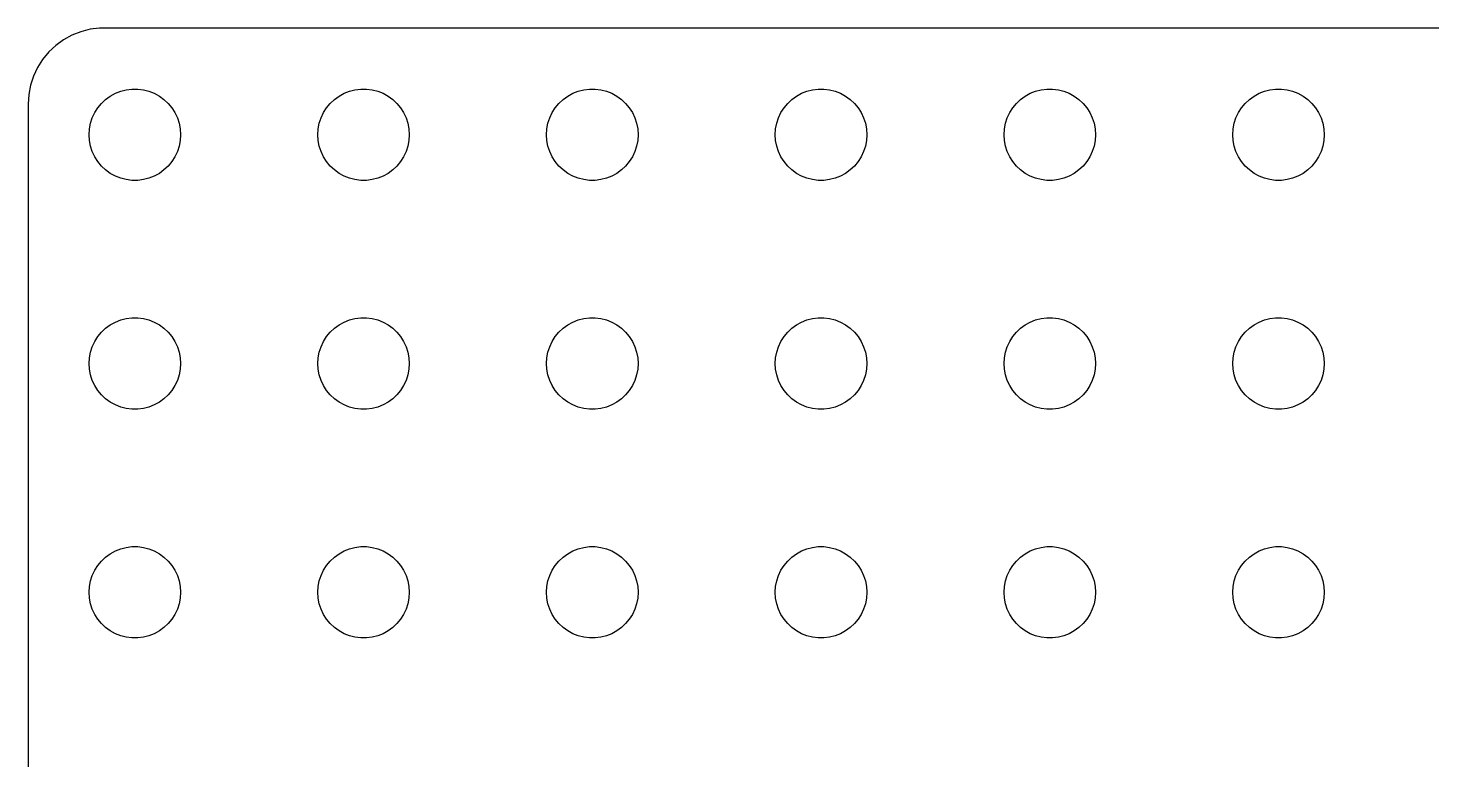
# Model space of a CAD drawing. Header units: metres. Extents: x -97 to 97, y -97 to 97.
# Drawn here: x -97 to -4.9, y 49 to 97 of the extents above; entities that cross this region are included whole.
import ezdxf

# ---------------------------------------------------------------- set-up
doc = ezdxf.new("R2010")
doc.units = ezdxf.units.M

msp = doc.modelspace()

# ---------------------------------------------------------------- linework, layer by layer
for p, q in [((-93.5451, 96.7553), (-94.1289, 96.5241)), ((-92.9369, 96.9114), (-93.5451, 96.7553)), ((-92.3139, 96.9901), (-92.9369, 96.9114)), ((92.3139, 96.9901), (-92.3139, 96.9901)), ((-95.1871, 95.8526), (-95.6448, 95.4227)), ((-94.6791, 96.2216), (-95.1871, 95.8526)), ((-94.1289, 96.5241), (-94.6791, 96.2216)), ((-96.0451, 94.9389), (-96.3815, 94.4088)), ((-95.6448, 95.4227), (-96.0451, 94.9389)), ((-96.3815, 94.4088), (-96.6489, 93.8406)), ((-96.8429, 93.2434), (-96.9606, 92.6267)), ((-96.6489, 93.8406), (-96.8429, 93.2434)), ((-90.5621, 92.9469), (-90.1884, 92.9941)), ((-90.1884, 92.9941), (-89.8116, 92.9941)), ((-89.8116, 92.9941), (-89.4379, 92.9469)), ((-75.5621, 92.9469), (-75.1884, 92.9941)), ((-75.1884, 92.9941), (-74.8116, 92.9941)), ((-74.8116, 92.9941), (-74.4379, 92.9469)), ((-60.5621, 92.9469), (-60.1884, 92.9941)), ((-60.1884, 92.9941), (-59.8116, 92.9941)), ((-59.8116, 92.9941), (-59.4379, 92.9469)), ((-45.5621, 92.9469), (-45.1884, 92.9941)), ((-45.1884, 92.9941), (-44.8116, 92.9941)), ((-44.8116, 92.9941), (-44.4379, 92.9469)), ((-30.5621, 92.9469), (-30.1884, 92.9941)), ((-30.1884, 92.9941), (-29.8116, 92.9941)), ((-29.8116, 92.9941), (-29.4379, 92.9469)), ((-15.5621, 92.9469), (-15.1884, 92.9941)), ((-15.1884, 92.9941), (-14.8116, 92.9941)), ((-14.8116, 92.9941), (-14.4379, 92.9469)), ((-96.9606, 92.6267), (-97, 92)), ((-92.1869, 92.0536), (-91.9123, 92.3115)), ((-91.9123, 92.3115), (-91.6075, 92.533)), ((-91.6075, 92.533), (-91.2773, 92.7145)), ((-91.2773, 92.7145), (-90.927, 92.8532)), ((-90.927, 92.8532), (-90.5621, 92.9469)), ((-89.4379, 92.9469), (-89.073, 92.8532)), ((-89.073, 92.8532), (-88.7227, 92.7145)), ((-88.7227, 92.7145), (-88.3925, 92.533)), ((-88.3925, 92.533), (-88.0877, 92.3115)), ((-88.0877, 92.3115), (-87.8131, 92.0536)), ((-77.1869, 92.0536), (-76.9123, 92.3115)), ((-76.9123, 92.3115), (-76.6075, 92.533)), ((-76.6075, 92.533), (-76.2773, 92.7145)), ((-76.2773, 92.7145), (-75.927, 92.8532)), ((-75.927, 92.8532), (-75.5621, 92.9469)), ((-74.4379, 92.9469), (-74.073, 92.8532)), ((-74.073, 92.8532), (-73.7227, 92.7145)), ((-73.7227, 92.7145), (-73.3925, 92.533)), ((-73.3925, 92.533), (-73.0877, 92.3115)), ((-73.0877, 92.3115), (-72.8131, 92.0536)), ((-62.1869, 92.0536), (-61.9123, 92.3115)), ((-61.9123, 92.3115), (-61.6075, 92.533)), ((-61.6075, 92.533), (-61.2773, 92.7145)), ((-61.2773, 92.7145), (-60.927, 92.8532)), ((-60.927, 92.8532), (-60.5621, 92.9469)), ((-59.4379, 92.9469), (-59.0729, 92.8532)), ((-59.0729, 92.8532), (-58.7227, 92.7145)), ((-58.7227, 92.7145), (-58.3925, 92.533)), ((-58.3925, 92.533), (-58.0877, 92.3115)), ((-58.0877, 92.3115), (-57.8131, 92.0536)), ((-47.1869, 92.0536), (-46.9123, 92.3115)), ((-46.9123, 92.3115), (-46.6075, 92.533)), ((-46.6075, 92.533), (-46.2773, 92.7145)), ((-46.2773, 92.7145), (-45.927, 92.8532)), ((-45.927, 92.8532), (-45.5621, 92.9469)), ((-44.4379, 92.9469), (-44.0729, 92.8532)), ((-44.0729, 92.8532), (-43.7227, 92.7145)), ((-43.7227, 92.7145), (-43.3925, 92.533)), ((-43.3925, 92.533), (-43.0877, 92.3115)), ((-43.0877, 92.3115), (-42.8131, 92.0536)), ((-32.1869, 92.0536), (-31.9123, 92.3115)), ((-31.9123, 92.3115), (-31.6075, 92.533)), ((-31.6075, 92.533), (-31.2773, 92.7145)), ((-31.2773, 92.7145), (-30.927, 92.8532)), ((-30.927, 92.8532), (-30.5621, 92.9469)), ((-29.4379, 92.9469), (-29.0729, 92.8532)), ((-29.0729, 92.8532), (-28.7227, 92.7145)), ((-28.7227, 92.7145), (-28.3925, 92.533)), ((-28.3925, 92.533), (-28.0877, 92.3115)), ((-28.0877, 92.3115), (-27.8131, 92.0536)), ((-17.1869, 92.0536), (-16.9123, 92.3115)), ((-16.9123, 92.3115), (-16.6075, 92.533)), ((-16.6075, 92.533), (-16.2773, 92.7145)), ((-16.2773, 92.7145), (-15.927, 92.8532)), ((-15.927, 92.8532), (-15.5621, 92.9469)), ((-14.4379, 92.9469), (-14.0729, 92.8532)), ((-14.0729, 92.8532), (-13.7227, 92.7145)), ((-13.7227, 92.7145), (-13.3925, 92.533)), ((-13.3925, 92.533), (-13.0877, 92.3115)), ((-13.0877, 92.3115), (-12.8131, 92.0536)), ((-97, 92), (-97, -92)), ((-92.7893, 91.1044), (-92.6289, 91.4453)), ((-92.6289, 91.4453), (-92.427, 91.7634)), ((-92.427, 91.7634), (-92.1869, 92.0536)), ((-87.8131, 92.0536), (-87.573, 91.7634)), ((-87.573, 91.7634), (-87.3711, 91.4453)), ((-87.3711, 91.4453), (-87.2107, 91.1044)), ((-77.7893, 91.1044), (-77.6289, 91.4453)), ((-77.6289, 91.4453), (-77.427, 91.7634)), ((-77.427, 91.7634), (-77.1869, 92.0536)), ((-72.8131, 92.0536), (-72.573, 91.7634)), ((-72.573, 91.7634), (-72.3711, 91.4453)), ((-72.3711, 91.4453), (-72.2107, 91.1044)), ((-62.7893, 91.1044), (-62.6289, 91.4453)), ((-62.6289, 91.4453), (-62.427, 91.7634)), ((-62.427, 91.7634), (-62.1869, 92.0536)), ((-57.8131, 92.0536), (-57.5729, 91.7634)), ((-57.5729, 91.7634), (-57.3711, 91.4453)), ((-57.3711, 91.4453), (-57.2107, 91.1044)), ((-47.7893, 91.1044), (-47.6289, 91.4453)), ((-47.6289, 91.4453), (-47.427, 91.7634)), ((-47.427, 91.7634), (-47.1869, 92.0536)), ((-42.8131, 92.0536), (-42.5729, 91.7634)), ((-42.5729, 91.7634), (-42.3711, 91.4453)), ((-42.3711, 91.4453), (-42.2107, 91.1044)), ((-32.7893, 91.1044), (-32.6289, 91.4453)), ((-32.6289, 91.4453), (-32.427, 91.7634)), ((-32.427, 91.7634), (-32.1869, 92.0536)), ((-27.8131, 92.0536), (-27.5729, 91.7634)), ((-27.5729, 91.7634), (-27.3711, 91.4453)), ((-27.3711, 91.4453), (-27.2107, 91.1044)), ((-17.7893, 91.1044), (-17.6289, 91.4453)), ((-17.6289, 91.4453), (-17.427, 91.7634)), ((-17.427, 91.7634), (-17.1869, 92.0536)), ((-12.8131, 92.0536), (-12.5729, 91.7634)), ((-12.5729, 91.7634), (-12.3711, 91.4453)), ((-12.3711, 91.4453), (-12.2107, 91.1044)), ((-93, 90), (-92.9763, 90.376)), ((-92.9763, 90.376), (-92.9057, 90.7461)), ((-92.9057, 90.7461), (-92.7893, 91.1044)), ((-87.2107, 91.1044), (-87.0943, 90.7461)), ((-87.0943, 90.7461), (-87.0237, 90.376)), ((-87.0237, 90.376), (-87, 90)), ((-78, 90), (-77.9763, 90.376)), ((-77.9763, 90.376), (-77.9057, 90.7461)), ((-77.9057, 90.7461), (-77.7893, 91.1044)), ((-72.2107, 91.1044), (-72.0943, 90.7461)), ((-72.0943, 90.7461), (-72.0237, 90.376)), ((-72.0237, 90.376), (-72, 90)), ((-63, 90), (-62.9763, 90.376)), ((-62.9763, 90.376), (-62.9057, 90.7461)), ((-62.9057, 90.7461), (-62.7893, 91.1044)), ((-57.2107, 91.1044), (-57.0942, 90.7461)), ((-57.0942, 90.7461), (-57.0237, 90.376)), ((-57.0237, 90.376), (-57, 90)), ((-48, 90), (-47.9763, 90.376)), ((-47.9763, 90.376), (-47.9057, 90.7461)), ((-47.9057, 90.7461), (-47.7893, 91.1044)), ((-42.2107, 91.1044), (-42.0942, 90.7461)), ((-42.0942, 90.7461), (-42.0237, 90.376)), ((-42.0237, 90.376), (-42, 90)), ((-33, 90), (-32.9763, 90.376)), ((-32.9763, 90.376), (-32.9057, 90.7461)), ((-32.9057, 90.7461), (-32.7893, 91.1044)), ((-27.2107, 91.1044), (-27.0942, 90.7461)), ((-27.0942, 90.7461), (-27.0237, 90.376)), ((-27.0237, 90.376), (-27, 90)), ((-18, 90), (-17.9763, 90.376)), ((-17.9763, 90.376), (-17.9057, 90.7461)), ((-17.9057, 90.7461), (-17.7893, 91.1044)), ((-12.2107, 91.1044), (-12.0942, 90.7461)), ((-12.0942, 90.7461), (-12.0237, 90.376)), ((-12.0237, 90.376), (-12, 90)), ((-92.9763, 89.624), (-93, 90)), ((-92.9057, 89.2539), (-92.9763, 89.624)), ((-87.0237, 89.624), (-87.0943, 89.2539)), ((-87, 90), (-87.0237, 89.624)), ((-77.9763, 89.624), (-78, 90)), ((-77.9057, 89.2539), (-77.9763, 89.624)), ((-72.0237, 89.624), (-72.0943, 89.2539)), ((-72, 90), (-72.0237, 89.624)), ((-62.9763, 89.624), (-63, 90)), ((-62.9057, 89.2539), (-62.9763, 89.624)), ((-57.0237, 89.624), (-57.0942, 89.2539)), ((-57, 90), (-57.0237, 89.624)), ((-47.9763, 89.624), (-48, 90)), ((-47.9057, 89.2539), (-47.9763, 89.624)), ((-42.0237, 89.624), (-42.0942, 89.2539)), ((-42, 90), (-42.0237, 89.624)), ((-32.9763, 89.624), (-33, 90)), ((-32.9057, 89.2539), (-32.9763, 89.624)), ((-27.0237, 89.624), (-27.0942, 89.2539)), ((-27, 90), (-27.0237, 89.624)), ((-17.9763, 89.624), (-18, 90)), ((-17.9057, 89.2539), (-17.9763, 89.624)), ((-12.0237, 89.624), (-12.0942, 89.2539)), ((-12, 90), (-12.0237, 89.624)), ((-92.7893, 88.8956), (-92.9057, 89.2539)), ((-92.6289, 88.5547), (-92.7893, 88.8956)), ((-92.427, 88.2366), (-92.6289, 88.5547)), ((-87.3711, 88.5547), (-87.573, 88.2366)), ((-87.2107, 88.8956), (-87.3711, 88.5547)), ((-87.0943, 89.2539), (-87.2107, 88.8956)), ((-77.7893, 88.8956), (-77.9057, 89.2539)), ((-77.6289, 88.5547), (-77.7893, 88.8956)), ((-77.427, 88.2366), (-77.6289, 88.5547)), ((-72.3711, 88.5547), (-72.573, 88.2366)), ((-72.2107, 88.8956), (-72.3711, 88.5547)), ((-72.0943, 89.2539), (-72.2107, 88.8956)), ((-62.7893, 88.8956), (-62.9057, 89.2539)), ((-62.6289, 88.5547), (-62.7893, 88.8956)), ((-62.427, 88.2366), (-62.6289, 88.5547)), ((-57.3711, 88.5547), (-57.5729, 88.2366)), ((-57.2107, 88.8956), (-57.3711, 88.5547)), ((-57.0942, 89.2539), (-57.2107, 88.8956)), ((-47.7893, 88.8956), (-47.9057, 89.2539)), ((-47.6289, 88.5547), (-47.7893, 88.8956)), ((-47.427, 88.2366), (-47.6289, 88.5547)), ((-42.3711, 88.5547), (-42.5729, 88.2366)), ((-42.2107, 88.8956), (-42.3711, 88.5547)), ((-42.0942, 89.2539), (-42.2107, 88.8956)), ((-32.7893, 88.8956), (-32.9057, 89.2539)), ((-32.6289, 88.5547), (-32.7893, 88.8956)), ((-32.427, 88.2366), (-32.6289, 88.5547)), ((-27.3711, 88.5547), (-27.5729, 88.2366)), ((-27.2107, 88.8956), (-27.3711, 88.5547)), ((-27.0942, 89.2539), (-27.2107, 88.8956)), ((-17.7893, 88.8956), (-17.9057, 89.2539)), ((-17.6289, 88.5547), (-17.7893, 88.8956)), ((-17.427, 88.2366), (-17.6289, 88.5547)), ((-12.3711, 88.5547), (-12.5729, 88.2366)), ((-12.2107, 88.8956), (-12.3711, 88.5547)), ((-12.0942, 89.2539), (-12.2107, 88.8956)), ((-92.1869, 87.9464), (-92.427, 88.2366)), ((-91.9123, 87.6885), (-92.1869, 87.9464)), ((-91.6075, 87.467), (-91.9123, 87.6885)), ((-91.2773, 87.2855), (-91.6075, 87.467)), ((-88.3925, 87.467), (-88.7227, 87.2855)), ((-88.0877, 87.6885), (-88.3925, 87.467)), ((-87.8131, 87.9464), (-88.0877, 87.6885)), ((-87.573, 88.2366), (-87.8131, 87.9464)), ((-77.1869, 87.9464), (-77.427, 88.2366)), ((-76.9123, 87.6885), (-77.1869, 87.9464)), ((-76.6075, 87.467), (-76.9123, 87.6885)), ((-76.2773, 87.2855), (-76.6075, 87.467)), ((-73.3925, 87.467), (-73.7227, 87.2855)), ((-73.0877, 87.6885), (-73.3925, 87.467)), ((-72.8131, 87.9464), (-73.0877, 87.6885)), ((-72.573, 88.2366), (-72.8131, 87.9464)), ((-62.1869, 87.9464), (-62.427, 88.2366)), ((-61.9123, 87.6885), (-62.1869, 87.9464)), ((-61.6075, 87.467), (-61.9123, 87.6885)), ((-61.2773, 87.2855), (-61.6075, 87.467)), ((-58.3925, 87.467), (-58.7227, 87.2855)), ((-58.0877, 87.6885), (-58.3925, 87.467)), ((-57.8131, 87.9464), (-58.0877, 87.6885)), ((-57.5729, 88.2366), (-57.8131, 87.9464)), ((-47.1869, 87.9464), (-47.427, 88.2366)), ((-46.9123, 87.6885), (-47.1869, 87.9464)), ((-46.6075, 87.467), (-46.9123, 87.6885)), ((-46.2773, 87.2855), (-46.6075, 87.467)), ((-43.3925, 87.467), (-43.7227, 87.2855)), ((-43.0877, 87.6885), (-43.3925, 87.467)), ((-42.8131, 87.9464), (-43.0877, 87.6885)), ((-42.5729, 88.2366), (-42.8131, 87.9464)), ((-32.1869, 87.9464), (-32.427, 88.2366)), ((-31.9123, 87.6885), (-32.1869, 87.9464)), ((-31.6075, 87.467), (-31.9123, 87.6885)), ((-31.2773, 87.2855), (-31.6075, 87.467)), ((-28.3925, 87.467), (-28.7227, 87.2855)), ((-28.0877, 87.6885), (-28.3925, 87.467)), ((-27.8131, 87.9464), (-28.0877, 87.6885)), ((-27.5729, 88.2366), (-27.8131, 87.9464)), ((-17.1869, 87.9464), (-17.427, 88.2366)), ((-16.9123, 87.6885), (-17.1869, 87.9464)), ((-16.6075, 87.467), (-16.9123, 87.6885)), ((-16.2773, 87.2855), (-16.6075, 87.467)), ((-13.3925, 87.467), (-13.7227, 87.2855)), ((-13.0877, 87.6885), (-13.3925, 87.467)), ((-12.8131, 87.9464), (-13.0877, 87.6885)), ((-12.5729, 88.2366), (-12.8131, 87.9464)), ((-90.927, 87.1468), (-91.2773, 87.2855)), ((-90.5621, 87.0531), (-90.927, 87.1468)), ((-90.1884, 87.0059), (-90.5621, 87.0531)), ((-89.8116, 87.0059), (-90.1884, 87.0059)), ((-89.4379, 87.0531), (-89.8116, 87.0059)), ((-89.073, 87.1468), (-89.4379, 87.0531)), ((-88.7227, 87.2855), (-89.073, 87.1468)), ((-75.927, 87.1468), (-76.2773, 87.2855)), ((-75.5621, 87.0531), (-75.927, 87.1468)), ((-75.1884, 87.0059), (-75.5621, 87.0531)), ((-74.8116, 87.0059), (-75.1884, 87.0059)), ((-74.4379, 87.0531), (-74.8116, 87.0059)), ((-74.073, 87.1468), (-74.4379, 87.0531)), ((-73.7227, 87.2855), (-74.073, 87.1468)), ((-60.927, 87.1468), (-61.2773, 87.2855)), ((-60.5621, 87.0531), (-60.927, 87.1468)), ((-60.1884, 87.0059), (-60.5621, 87.0531)), ((-59.8116, 87.0059), (-60.1884, 87.0059)), ((-59.4379, 87.0531), (-59.8116, 87.0059)), ((-59.0729, 87.1468), (-59.4379, 87.0531)), ((-58.7227, 87.2855), (-59.0729, 87.1468)), ((-45.927, 87.1468), (-46.2773, 87.2855)), ((-45.5621, 87.0531), (-45.927, 87.1468)), ((-45.1884, 87.0059), (-45.5621, 87.0531)), ((-44.8116, 87.0059), (-45.1884, 87.0059)), ((-44.4379, 87.0531), (-44.8116, 87.0059)), ((-44.0729, 87.1468), (-44.4379, 87.0531)), ((-43.7227, 87.2855), (-44.0729, 87.1468)), ((-30.927, 87.1468), (-31.2773, 87.2855)), ((-30.5621, 87.0531), (-30.927, 87.1468)), ((-30.1884, 87.0059), (-30.5621, 87.0531)), ((-29.8116, 87.0059), (-30.1884, 87.0059)), ((-29.4379, 87.0531), (-29.8116, 87.0059)), ((-29.0729, 87.1468), (-29.4379, 87.0531)), ((-28.7227, 87.2855), (-29.0729, 87.1468)), ((-15.927, 87.1468), (-16.2773, 87.2855)), ((-15.5621, 87.0531), (-15.927, 87.1468)), ((-15.1884, 87.0059), (-15.5621, 87.0531)), ((-14.8116, 87.0059), (-15.1884, 87.0059)), ((-14.4379, 87.0531), (-14.8116, 87.0059)), ((-14.0729, 87.1468), (-14.4379, 87.0531)), ((-13.7227, 87.2855), (-14.0729, 87.1468)), ((-91.9123, 77.3115), (-91.6075, 77.533)), ((-91.6075, 77.533), (-91.2773, 77.7145)), ((-91.2773, 77.7145), (-90.927, 77.8532)), ((-90.927, 77.8532), (-90.5621, 77.9469)), ((-90.5621, 77.9469), (-90.1884, 77.9941)), ((-90.1884, 77.9941), (-89.8116, 77.9941)), ((-89.8116, 77.9941), (-89.4379, 77.9469)), ((-89.4379, 77.9469), (-89.073, 77.8532)), ((-89.073, 77.8532), (-88.7227, 77.7145)), ((-88.7227, 77.7145), (-88.3925, 77.533)), ((-88.3925, 77.533), (-88.0877, 77.3115)), ((-76.9123, 77.3115), (-76.6075, 77.533)), ((-76.6075, 77.533), (-76.2773, 77.7145)), ((-76.2773, 77.7145), (-75.927, 77.8532)), ((-75.927, 77.8532), (-75.5621, 77.9469)), ((-75.5621, 77.9469), (-75.1884, 77.9941)), ((-75.1884, 77.9941), (-74.8116, 77.9941)), ((-74.8116, 77.9941), (-74.4379, 77.9469)), ((-74.4379, 77.9469), (-74.073, 77.8532)), ((-74.073, 77.8532), (-73.7227, 77.7145)), ((-73.7227, 77.7145), (-73.3925, 77.533)), ((-73.3925, 77.533), (-73.0877, 77.3115)), ((-61.9123, 77.3115), (-61.6075, 77.533)), ((-61.6075, 77.533), (-61.2773, 77.7145)), ((-61.2773, 77.7145), (-60.927, 77.8532)), ((-60.927, 77.8532), (-60.5621, 77.9469)), ((-60.5621, 77.9469), (-60.1884, 77.9941)), ((-60.1884, 77.9941), (-59.8116, 77.9941)), ((-59.8116, 77.9941), (-59.4379, 77.9469)), ((-59.4379, 77.9469), (-59.0729, 77.8532)), ((-59.0729, 77.8532), (-58.7227, 77.7145)), ((-58.7227, 77.7145), (-58.3925, 77.533)), ((-58.3925, 77.533), (-58.0877, 77.3115)), ((-46.9123, 77.3115), (-46.6075, 77.533)), ((-46.6075, 77.533), (-46.2773, 77.7145)), ((-46.2773, 77.7145), (-45.927, 77.8532)), ((-45.927, 77.8532), (-45.5621, 77.9469)), ((-45.5621, 77.9469), (-45.1884, 77.9941)), ((-45.1884, 77.9941), (-44.8116, 77.9941)), ((-44.8116, 77.9941), (-44.4379, 77.9469)), ((-44.4379, 77.9469), (-44.0729, 77.8532)), ((-44.0729, 77.8532), (-43.7227, 77.7145)), ((-43.7227, 77.7145), (-43.3925, 77.533)), ((-43.3925, 77.533), (-43.0877, 77.3115)), ((-31.9123, 77.3115), (-31.6075, 77.533)), ((-31.6075, 77.533), (-31.2773, 77.7145)), ((-31.2773, 77.7145), (-30.927, 77.8532)), ((-30.927, 77.8532), (-30.5621, 77.9469)), ((-30.5621, 77.9469), (-30.1884, 77.9941)), ((-30.1884, 77.9941), (-29.8116, 77.9941)), ((-29.8116, 77.9941), (-29.4379, 77.9469)), ((-29.4379, 77.9469), (-29.0729, 77.8532)), ((-29.0729, 77.8532), (-28.7227, 77.7145)), ((-28.7227, 77.7145), (-28.3925, 77.533)), ((-28.3925, 77.533), (-28.0877, 77.3115)), ((-16.9123, 77.3115), (-16.6075, 77.533)), ((-16.6075, 77.533), (-16.2773, 77.7145)), ((-16.2773, 77.7145), (-15.927, 77.8532)), ((-15.927, 77.8532), (-15.5621, 77.9469)), ((-15.5621, 77.9469), (-15.1884, 77.9941)), ((-15.1884, 77.9941), (-14.8116, 77.9941)), ((-14.8116, 77.9941), (-14.4379, 77.9469)), ((-14.4379, 77.9469), (-14.0729, 77.8532)), ((-14.0729, 77.8532), (-13.7227, 77.7145)), ((-13.7227, 77.7145), (-13.3925, 77.533)), ((-13.3925, 77.533), (-13.0877, 77.3115)), ((-92.7893, 76.1044), (-92.6289, 76.4453)), ((-92.6289, 76.4453), (-92.427, 76.7634)), ((-92.427, 76.7634), (-92.1869, 77.0536)), ((-92.1869, 77.0536), (-91.9123, 77.3115)), ((-88.0877, 77.3115), (-87.8131, 77.0536)), ((-87.8131, 77.0536), (-87.573, 76.7634)), ((-87.573, 76.7634), (-87.3711, 76.4453)), ((-87.3711, 76.4453), (-87.2107, 76.1044)), ((-77.7893, 76.1044), (-77.6289, 76.4453)), ((-77.6289, 76.4453), (-77.427, 76.7634)), ((-77.427, 76.7634), (-77.1869, 77.0536)), ((-77.1869, 77.0536), (-76.9123, 77.3115)), ((-73.0877, 77.3115), (-72.8131, 77.0536)), ((-72.8131, 77.0536), (-72.573, 76.7634)), ((-72.573, 76.7634), (-72.3711, 76.4453)), ((-72.3711, 76.4453), (-72.2107, 76.1044)), ((-62.7893, 76.1044), (-62.6289, 76.4453)), ((-62.6289, 76.4453), (-62.427, 76.7634)), ((-62.427, 76.7634), (-62.1869, 77.0536)), ((-62.1869, 77.0536), (-61.9123, 77.3115)), ((-58.0877, 77.3115), (-57.8131, 77.0536)), ((-57.8131, 77.0536), (-57.5729, 76.7634)), ((-57.5729, 76.7634), (-57.3711, 76.4453)), ((-57.3711, 76.4453), (-57.2107, 76.1044)), ((-47.7893, 76.1044), (-47.6289, 76.4453)), ((-47.6289, 76.4453), (-47.427, 76.7634)), ((-47.427, 76.7634), (-47.1869, 77.0536)), ((-47.1869, 77.0536), (-46.9123, 77.3115)), ((-43.0877, 77.3115), (-42.8131, 77.0536)), ((-42.8131, 77.0536), (-42.5729, 76.7634)), ((-42.5729, 76.7634), (-42.3711, 76.4453)), ((-42.3711, 76.4453), (-42.2107, 76.1044)), ((-32.7893, 76.1044), (-32.6289, 76.4453)), ((-32.6289, 76.4453), (-32.427, 76.7634)), ((-32.427, 76.7634), (-32.1869, 77.0536)), ((-32.1869, 77.0536), (-31.9123, 77.3115)), ((-28.0877, 77.3115), (-27.8131, 77.0536)), ((-27.8131, 77.0536), (-27.5729, 76.7634)), ((-27.5729, 76.7634), (-27.3711, 76.4453)), ((-27.3711, 76.4453), (-27.2107, 76.1044)), ((-17.7893, 76.1044), (-17.6289, 76.4453)), ((-17.6289, 76.4453), (-17.427, 76.7634)), ((-17.427, 76.7634), (-17.1869, 77.0536)), ((-17.1869, 77.0536), (-16.9123, 77.3115)), ((-13.0877, 77.3115), (-12.8131, 77.0536)), ((-12.8131, 77.0536), (-12.5729, 76.7634)), ((-12.5729, 76.7634), (-12.3711, 76.4453)), ((-12.3711, 76.4453), (-12.2107, 76.1044)), ((-92.9763, 75.376), (-92.9057, 75.7461)), ((-92.9057, 75.7461), (-92.7893, 76.1044)), ((-87.2107, 76.1044), (-87.0943, 75.7461)), ((-87.0943, 75.7461), (-87.0237, 75.376)), ((-77.9763, 75.376), (-77.9057, 75.7461)), ((-77.9057, 75.7461), (-77.7893, 76.1044)), ((-72.2107, 76.1044), (-72.0943, 75.7461)), ((-72.0943, 75.7461), (-72.0237, 75.376)), ((-62.9763, 75.376), (-62.9057, 75.7461)), ((-62.9057, 75.7461), (-62.7893, 76.1044)), ((-57.2107, 76.1044), (-57.0942, 75.7461)), ((-57.0942, 75.7461), (-57.0237, 75.376)), ((-47.9763, 75.376), (-47.9057, 75.7461)), ((-47.9057, 75.7461), (-47.7893, 76.1044)), ((-42.2107, 76.1044), (-42.0942, 75.7461)), ((-42.0942, 75.7461), (-42.0237, 75.376)), ((-32.9763, 75.376), (-32.9057, 75.7461)), ((-32.9057, 75.7461), (-32.7893, 76.1044)), ((-27.2107, 76.1044), (-27.0942, 75.7461)), ((-27.0942, 75.7461), (-27.0237, 75.376)), ((-17.9763, 75.376), (-17.9057, 75.7461)), ((-17.9057, 75.7461), (-17.7893, 76.1044)), ((-12.2107, 76.1044), (-12.0942, 75.7461)), ((-12.0942, 75.7461), (-12.0237, 75.376)), ((-93, 75), (-92.9763, 75.376)), ((-92.9763, 74.624), (-93, 75)), ((-92.9057, 74.2539), (-92.9763, 74.624)), ((-87.0237, 74.624), (-87.0943, 74.2539)), ((-87.0237, 75.376), (-87, 75)), ((-87, 75), (-87.0237, 74.624)), ((-78, 75), (-77.9763, 75.376)), ((-77.9763, 74.624), (-78, 75)), ((-77.9057, 74.2539), (-77.9763, 74.624)), ((-72.0237, 74.624), (-72.0943, 74.2539)), ((-72.0237, 75.376), (-72, 75)), ((-72, 75), (-72.0237, 74.624)), ((-63, 75), (-62.9763, 75.376)), ((-62.9763, 74.624), (-63, 75)), ((-62.9057, 74.2539), (-62.9763, 74.624)), ((-57.0237, 74.624), (-57.0942, 74.2539)), ((-57.0237, 75.376), (-57, 75)), ((-57, 75), (-57.0237, 74.624)), ((-48, 75), (-47.9763, 75.376)), ((-47.9763, 74.624), (-48, 75)), ((-47.9057, 74.2539), (-47.9763, 74.624)), ((-42.0237, 74.624), (-42.0942, 74.2539)), ((-42.0237, 75.376), (-42, 75)), ((-42, 75), (-42.0237, 74.624)), ((-33, 75), (-32.9763, 75.376)), ((-32.9763, 74.624), (-33, 75)), ((-32.9057, 74.2539), (-32.9763, 74.624)), ((-27.0237, 74.624), (-27.0942, 74.2539)), ((-27.0237, 75.376), (-27, 75)), ((-27, 75), (-27.0237, 74.624)), ((-18, 75), (-17.9763, 75.376)), ((-17.9763, 74.624), (-18, 75)), ((-17.9057, 74.2539), (-17.9763, 74.624)), ((-12.0237, 74.624), (-12.0942, 74.2539)), ((-12.0237, 75.376), (-12, 75)), ((-12, 75), (-12.0237, 74.624)), ((-92.7893, 73.8956), (-92.9057, 74.2539)), ((-92.6289, 73.5547), (-92.7893, 73.8956)), ((-87.2107, 73.8956), (-87.3711, 73.5547)), ((-87.0943, 74.2539), (-87.2107, 73.8956)), ((-77.7893, 73.8956), (-77.9057, 74.2539)), ((-77.6289, 73.5547), (-77.7893, 73.8956)), ((-72.2107, 73.8956), (-72.3711, 73.5547)), ((-72.0943, 74.2539), (-72.2107, 73.8956)), ((-62.7893, 73.8956), (-62.9057, 74.2539)), ((-62.6289, 73.5547), (-62.7893, 73.8956)), ((-57.2107, 73.8956), (-57.3711, 73.5547)), ((-57.0942, 74.2539), (-57.2107, 73.8956)), ((-47.7893, 73.8956), (-47.9057, 74.2539)), ((-47.6289, 73.5547), (-47.7893, 73.8956)), ((-42.2107, 73.8956), (-42.3711, 73.5547)), ((-42.0942, 74.2539), (-42.2107, 73.8956)), ((-32.7893, 73.8956), (-32.9057, 74.2539)), ((-32.6289, 73.5547), (-32.7893, 73.8956)), ((-27.2107, 73.8956), (-27.3711, 73.5547)), ((-27.0942, 74.2539), (-27.2107, 73.8956)), ((-17.7893, 73.8956), (-17.9057, 74.2539)), ((-17.6289, 73.5547), (-17.7893, 73.8956)), ((-12.2107, 73.8956), (-12.3711, 73.5547)), ((-12.0942, 74.2539), (-12.2107, 73.8956)), ((-92.427, 73.2366), (-92.6289, 73.5547)), ((-92.1869, 72.9464), (-92.427, 73.2366)), ((-91.9123, 72.6885), (-92.1869, 72.9464)), ((-87.8131, 72.9464), (-88.0877, 72.6885)), ((-87.573, 73.2366), (-87.8131, 72.9464)), ((-87.3711, 73.5547), (-87.573, 73.2366)), ((-77.427, 73.2366), (-77.6289, 73.5547)), ((-77.1869, 72.9464), (-77.427, 73.2366)), ((-76.9123, 72.6885), (-77.1869, 72.9464)), ((-72.8131, 72.9464), (-73.0877, 72.6885)), ((-72.573, 73.2366), (-72.8131, 72.9464)), ((-72.3711, 73.5547), (-72.573, 73.2366)), ((-62.427, 73.2366), (-62.6289, 73.5547)), ((-62.1869, 72.9464), (-62.427, 73.2366)), ((-61.9123, 72.6885), (-62.1869, 72.9464)), ((-57.8131, 72.9464), (-58.0877, 72.6885)), ((-57.5729, 73.2366), (-57.8131, 72.9464)), ((-57.3711, 73.5547), (-57.5729, 73.2366)), ((-47.427, 73.2366), (-47.6289, 73.5547)), ((-47.1869, 72.9464), (-47.427, 73.2366)), ((-46.9123, 72.6885), (-47.1869, 72.9464)), ((-42.8131, 72.9464), (-43.0877, 72.6885)), ((-42.5729, 73.2366), (-42.8131, 72.9464)), ((-42.3711, 73.5547), (-42.5729, 73.2366)), ((-32.427, 73.2366), (-32.6289, 73.5547)), ((-32.1869, 72.9464), (-32.427, 73.2366)), ((-31.9123, 72.6885), (-32.1869, 72.9464)), ((-27.8131, 72.9464), (-28.0877, 72.6885)), ((-27.5729, 73.2366), (-27.8131, 72.9464)), ((-27.3711, 73.5547), (-27.5729, 73.2366)), ((-17.427, 73.2366), (-17.6289, 73.5547)), ((-17.1869, 72.9464), (-17.427, 73.2366)), ((-16.9123, 72.6885), (-17.1869, 72.9464)), ((-12.8131, 72.9464), (-13.0877, 72.6885)), ((-12.5729, 73.2366), (-12.8131, 72.9464)), ((-12.3711, 73.5547), (-12.5729, 73.2366)), ((-91.6075, 72.467), (-91.9123, 72.6885)), ((-91.2773, 72.2855), (-91.6075, 72.467)), ((-90.927, 72.1468), (-91.2773, 72.2855)), ((-90.5621, 72.0531), (-90.927, 72.1468)), ((-90.1884, 72.0059), (-90.5621, 72.0531)), ((-89.8116, 72.0059), (-90.1884, 72.0059)), ((-89.4379, 72.0531), (-89.8116, 72.0059)), ((-89.073, 72.1468), (-89.4379, 72.0531)), ((-88.7227, 72.2855), (-89.073, 72.1468)), ((-88.3925, 72.467), (-88.7227, 72.2855)), ((-88.0877, 72.6885), (-88.3925, 72.467)), ((-76.6075, 72.467), (-76.9123, 72.6885)), ((-76.2773, 72.2855), (-76.6075, 72.467)), ((-75.927, 72.1468), (-76.2773, 72.2855)), ((-75.5621, 72.0531), (-75.927, 72.1468)), ((-75.1884, 72.0059), (-75.5621, 72.0531)), ((-74.8116, 72.0059), (-75.1884, 72.0059)), ((-74.4379, 72.0531), (-74.8116, 72.0059)), ((-74.073, 72.1468), (-74.4379, 72.0531)), ((-73.7227, 72.2855), (-74.073, 72.1468)), ((-73.3925, 72.467), (-73.7227, 72.2855)), ((-73.0877, 72.6885), (-73.3925, 72.467)), ((-61.6075, 72.467), (-61.9123, 72.6885)), ((-61.2773, 72.2855), (-61.6075, 72.467)), ((-60.927, 72.1468), (-61.2773, 72.2855)), ((-60.5621, 72.0531), (-60.927, 72.1468)), ((-60.1884, 72.0059), (-60.5621, 72.0531)), ((-59.8116, 72.0059), (-60.1884, 72.0059)), ((-59.4379, 72.0531), (-59.8116, 72.0059)), ((-59.0729, 72.1468), (-59.4379, 72.0531)), ((-58.7227, 72.2855), (-59.0729, 72.1468)), ((-58.3925, 72.467), (-58.7227, 72.2855)), ((-58.0877, 72.6885), (-58.3925, 72.467)), ((-46.6075, 72.467), (-46.9123, 72.6885)), ((-46.2773, 72.2855), (-46.6075, 72.467)), ((-45.927, 72.1468), (-46.2773, 72.2855)), ((-45.5621, 72.0531), (-45.927, 72.1468)), ((-45.1884, 72.0059), (-45.5621, 72.0531)), ((-44.8116, 72.0059), (-45.1884, 72.0059)), ((-44.4379, 72.0531), (-44.8116, 72.0059)), ((-44.0729, 72.1468), (-44.4379, 72.0531)), ((-43.7227, 72.2855), (-44.0729, 72.1468)), ((-43.3925, 72.467), (-43.7227, 72.2855)), ((-43.0877, 72.6885), (-43.3925, 72.467)), ((-31.6075, 72.467), (-31.9123, 72.6885)), ((-31.2773, 72.2855), (-31.6075, 72.467)), ((-30.927, 72.1468), (-31.2773, 72.2855)), ((-30.5621, 72.0531), (-30.927, 72.1468)), ((-30.1884, 72.0059), (-30.5621, 72.0531)), ((-29.8116, 72.0059), (-30.1884, 72.0059)), ((-29.4379, 72.0531), (-29.8116, 72.0059)), ((-29.0729, 72.1468), (-29.4379, 72.0531)), ((-28.7227, 72.2855), (-29.0729, 72.1468)), ((-28.3925, 72.467), (-28.7227, 72.2855)), ((-28.0877, 72.6885), (-28.3925, 72.467)), ((-16.6075, 72.467), (-16.9123, 72.6885)), ((-16.2773, 72.2855), (-16.6075, 72.467)), ((-15.927, 72.1468), (-16.2773, 72.2855)), ((-15.5621, 72.0531), (-15.927, 72.1468)), ((-15.1884, 72.0059), (-15.5621, 72.0531)), ((-14.8116, 72.0059), (-15.1884, 72.0059)), ((-14.4379, 72.0531), (-14.8116, 72.0059)), ((-14.0729, 72.1468), (-14.4379, 72.0531)), ((-13.7227, 72.2855), (-14.0729, 72.1468)), ((-13.3925, 72.467), (-13.7227, 72.2855)), ((-13.0877, 72.6885), (-13.3925, 72.467)), ((-91.6075, 62.533), (-91.2773, 62.7145)), ((-91.2773, 62.7145), (-90.927, 62.8532)), ((-90.927, 62.8532), (-90.5621, 62.9469)), ((-90.5621, 62.9469), (-90.1884, 62.9941)), ((-90.1884, 62.9941), (-89.8116, 62.9941)), ((-89.8116, 62.9941), (-89.4379, 62.9469)), ((-89.4379, 62.9469), (-89.073, 62.8532)), ((-89.073, 62.8532), (-88.7227, 62.7145)), ((-88.7227, 62.7145), (-88.3925, 62.533)), ((-76.6075, 62.533), (-76.2773, 62.7145)), ((-76.2773, 62.7145), (-75.927, 62.8532)), ((-75.927, 62.8532), (-75.5621, 62.9469)), ((-75.5621, 62.9469), (-75.1884, 62.9941)), ((-75.1884, 62.9941), (-74.8116, 62.9941)), ((-74.8116, 62.9941), (-74.4379, 62.9469)), ((-74.4379, 62.9469), (-74.073, 62.8532)), ((-74.073, 62.8532), (-73.7227, 62.7145)), ((-73.7227, 62.7145), (-73.3925, 62.533)), ((-61.6075, 62.533), (-61.2773, 62.7145)), ((-61.2773, 62.7145), (-60.927, 62.8532)), ((-60.927, 62.8532), (-60.5621, 62.9469)), ((-60.5621, 62.9469), (-60.1884, 62.9941)), ((-60.1884, 62.9941), (-59.8116, 62.9941)), ((-59.8116, 62.9941), (-59.4379, 62.9469)), ((-59.4379, 62.9469), (-59.0729, 62.8532)), ((-59.0729, 62.8532), (-58.7227, 62.7145)), ((-58.7227, 62.7145), (-58.3925, 62.533)), ((-46.6075, 62.533), (-46.2773, 62.7145)), ((-46.2773, 62.7145), (-45.927, 62.8532)), ((-45.927, 62.8532), (-45.5621, 62.9469)), ((-45.5621, 62.9469), (-45.1884, 62.9941)), ((-45.1884, 62.9941), (-44.8116, 62.9941)), ((-44.8116, 62.9941), (-44.4379, 62.9469)), ((-44.4379, 62.9469), (-44.0729, 62.8532)), ((-44.0729, 62.8532), (-43.7227, 62.7145)), ((-43.7227, 62.7145), (-43.3925, 62.533)), ((-31.6075, 62.533), (-31.2773, 62.7145)), ((-31.2773, 62.7145), (-30.927, 62.8532)), ((-30.927, 62.8532), (-30.5621, 62.9469)), ((-30.5621, 62.9469), (-30.1884, 62.9941)), ((-30.1884, 62.9941), (-29.8116, 62.9941)), ((-29.8116, 62.9941), (-29.4379, 62.9469)), ((-29.4379, 62.9469), (-29.0729, 62.8532)), ((-29.0729, 62.8532), (-28.7227, 62.7145)), ((-28.7227, 62.7145), (-28.3925, 62.533)), ((-16.6075, 62.533), (-16.2773, 62.7145)), ((-16.2773, 62.7145), (-15.927, 62.8532)), ((-15.927, 62.8532), (-15.5621, 62.9469)), ((-15.5621, 62.9469), (-15.1884, 62.9941)), ((-15.1884, 62.9941), (-14.8116, 62.9941)), ((-14.8116, 62.9941), (-14.4379, 62.9469)), ((-14.4379, 62.9469), (-14.0729, 62.8532)), ((-14.0729, 62.8532), (-13.7227, 62.7145)), ((-13.7227, 62.7145), (-13.3925, 62.533)), ((-92.6289, 61.4453), (-92.427, 61.7634)), ((-92.427, 61.7634), (-92.1869, 62.0536)), ((-92.1869, 62.0536), (-91.9123, 62.3115)), ((-91.9123, 62.3115), (-91.6075, 62.533)), ((-88.3925, 62.533), (-88.0877, 62.3115)), ((-88.0877, 62.3115), (-87.8131, 62.0536)), ((-87.8131, 62.0536), (-87.573, 61.7634)), ((-87.573, 61.7634), (-87.3711, 61.4453)), ((-77.6289, 61.4453), (-77.427, 61.7634)), ((-77.427, 61.7634), (-77.1869, 62.0536)), ((-77.1869, 62.0536), (-76.9123, 62.3115)), ((-76.9123, 62.3115), (-76.6075, 62.533)), ((-73.3925, 62.533), (-73.0877, 62.3115)), ((-73.0877, 62.3115), (-72.8131, 62.0536)), ((-72.8131, 62.0536), (-72.573, 61.7634)), ((-72.573, 61.7634), (-72.3711, 61.4453)), ((-62.6289, 61.4453), (-62.427, 61.7634)), ((-62.427, 61.7634), (-62.1869, 62.0536)), ((-62.1869, 62.0536), (-61.9123, 62.3115)), ((-61.9123, 62.3115), (-61.6075, 62.533)), ((-58.3925, 62.533), (-58.0877, 62.3115)), ((-58.0877, 62.3115), (-57.8131, 62.0536)), ((-57.8131, 62.0536), (-57.5729, 61.7634)), ((-57.5729, 61.7634), (-57.3711, 61.4453)), ((-47.6289, 61.4453), (-47.427, 61.7634)), ((-47.427, 61.7634), (-47.1869, 62.0536)), ((-47.1869, 62.0536), (-46.9123, 62.3115)), ((-46.9123, 62.3115), (-46.6075, 62.533)), ((-43.3925, 62.533), (-43.0877, 62.3115)), ((-43.0877, 62.3115), (-42.8131, 62.0536)), ((-42.8131, 62.0536), (-42.5729, 61.7634)), ((-42.5729, 61.7634), (-42.3711, 61.4453)), ((-32.6289, 61.4453), (-32.427, 61.7634)), ((-32.427, 61.7634), (-32.1869, 62.0536)), ((-32.1869, 62.0536), (-31.9123, 62.3115)), ((-31.9123, 62.3115), (-31.6075, 62.533)), ((-28.3925, 62.533), (-28.0877, 62.3115)), ((-28.0877, 62.3115), (-27.8131, 62.0536)), ((-27.8131, 62.0536), (-27.5729, 61.7634)), ((-27.5729, 61.7634), (-27.3711, 61.4453)), ((-17.6289, 61.4453), (-17.427, 61.7634)), ((-17.427, 61.7634), (-17.1869, 62.0536)), ((-17.1869, 62.0536), (-16.9123, 62.3115)), ((-16.9123, 62.3115), (-16.6075, 62.533)), ((-13.3925, 62.533), (-13.0877, 62.3115)), ((-13.0877, 62.3115), (-12.8131, 62.0536)), ((-12.8131, 62.0536), (-12.5729, 61.7634)), ((-12.5729, 61.7634), (-12.3711, 61.4453)), ((-92.9057, 60.7461), (-92.7893, 61.1044)), ((-92.7893, 61.1044), (-92.6289, 61.4453)), ((-87.3711, 61.4453), (-87.2107, 61.1044)), ((-87.2107, 61.1044), (-87.0943, 60.7461)), ((-77.9057, 60.7461), (-77.7893, 61.1044)), ((-77.7893, 61.1044), (-77.6289, 61.4453)), ((-72.3711, 61.4453), (-72.2107, 61.1044)), ((-72.2107, 61.1044), (-72.0943, 60.7461)), ((-62.9057, 60.7461), (-62.7893, 61.1044)), ((-62.7893, 61.1044), (-62.6289, 61.4453)), ((-57.3711, 61.4453), (-57.2107, 61.1044)), ((-57.2107, 61.1044), (-57.0942, 60.7461)), ((-47.9057, 60.7461), (-47.7893, 61.1044)), ((-47.7893, 61.1044), (-47.6289, 61.4453)), ((-42.3711, 61.4453), (-42.2107, 61.1044)), ((-42.2107, 61.1044), (-42.0942, 60.7461)), ((-32.9057, 60.7461), (-32.7893, 61.1044)), ((-32.7893, 61.1044), (-32.6289, 61.4453)), ((-27.3711, 61.4453), (-27.2107, 61.1044)), ((-27.2107, 61.1044), (-27.0942, 60.7461)), ((-17.9057, 60.7461), (-17.7893, 61.1044)), ((-17.7893, 61.1044), (-17.6289, 61.4453)), ((-12.3711, 61.4453), (-12.2107, 61.1044)), ((-12.2107, 61.1044), (-12.0942, 60.7461)), ((-93, 60), (-92.9763, 60.376)), ((-92.9763, 59.624), (-93, 60)), ((-92.9763, 60.376), (-92.9057, 60.7461)), ((-87.0943, 60.7461), (-87.0237, 60.376)), ((-87.0237, 60.376), (-87, 60)), ((-87, 60), (-87.0237, 59.624)), ((-78, 60), (-77.9763, 60.376)), ((-77.9763, 59.624), (-78, 60)), ((-77.9763, 60.376), (-77.9057, 60.7461)), ((-72.0943, 60.7461), (-72.0237, 60.376)), ((-72.0237, 60.376), (-72, 60)), ((-72, 60), (-72.0237, 59.624)), ((-63, 60), (-62.9763, 60.376)), ((-62.9763, 59.624), (-63, 60)), ((-62.9763, 60.376), (-62.9057, 60.7461)), ((-57.0942, 60.7461), (-57.0237, 60.376)), ((-57.0237, 60.376), (-57, 60)), ((-57, 60), (-57.0237, 59.624)), ((-48, 60), (-47.9763, 60.376)), ((-47.9763, 59.624), (-48, 60)), ((-47.9763, 60.376), (-47.9057, 60.7461)), ((-42.0942, 60.7461), (-42.0237, 60.376)), ((-42.0237, 60.376), (-42, 60)), ((-42, 60), (-42.0237, 59.624)), ((-33, 60), (-32.9763, 60.376)), ((-32.9763, 59.624), (-33, 60)), ((-32.9763, 60.376), (-32.9057, 60.7461)), ((-27.0942, 60.7461), (-27.0237, 60.376)), ((-27.0237, 60.376), (-27, 60)), ((-27, 60), (-27.0237, 59.624)), ((-18, 60), (-17.9763, 60.376)), ((-17.9763, 59.624), (-18, 60)), ((-17.9763, 60.376), (-17.9057, 60.7461)), ((-12.0942, 60.7461), (-12.0237, 60.376)), ((-12.0237, 60.376), (-12, 60)), ((-12, 60), (-12.0237, 59.624)), ((-92.9057, 59.2539), (-92.9763, 59.624)), ((-92.7893, 58.8956), (-92.9057, 59.2539)), ((-87.0943, 59.2539), (-87.2107, 58.8956)), ((-87.0237, 59.624), (-87.0943, 59.2539)), ((-77.9057, 59.2539), (-77.9763, 59.624)), ((-77.7893, 58.8956), (-77.9057, 59.2539)), ((-72.0943, 59.2539), (-72.2107, 58.8956)), ((-72.0237, 59.624), (-72.0943, 59.2539)), ((-62.9057, 59.2539), (-62.9763, 59.624)), ((-62.7893, 58.8956), (-62.9057, 59.2539)), ((-57.0942, 59.2539), (-57.2107, 58.8956)), ((-57.0237, 59.624), (-57.0942, 59.2539)), ((-47.9057, 59.2539), (-47.9763, 59.624)), ((-47.7893, 58.8956), (-47.9057, 59.2539)), ((-42.0942, 59.2539), (-42.2107, 58.8956)), ((-42.0237, 59.624), (-42.0942, 59.2539)), ((-32.9057, 59.2539), (-32.9763, 59.624)), ((-32.7893, 58.8956), (-32.9057, 59.2539)), ((-27.0942, 59.2539), (-27.2107, 58.8956)), ((-27.0237, 59.624), (-27.0942, 59.2539)), ((-17.9057, 59.2539), (-17.9763, 59.624)), ((-17.7893, 58.8956), (-17.9057, 59.2539)), ((-12.0942, 59.2539), (-12.2107, 58.8956)), ((-12.0237, 59.624), (-12.0942, 59.2539)), ((-92.6289, 58.5547), (-92.7893, 58.8956)), ((-92.427, 58.2366), (-92.6289, 58.5547)), ((-92.1869, 57.9464), (-92.427, 58.2366)), ((-87.573, 58.2366), (-87.8131, 57.9464)), ((-87.3711, 58.5547), (-87.573, 58.2366)), ((-87.2107, 58.8956), (-87.3711, 58.5547)), ((-77.6289, 58.5547), (-77.7893, 58.8956)), ((-77.427, 58.2366), (-77.6289, 58.5547)), ((-77.1869, 57.9464), (-77.427, 58.2366)), ((-72.573, 58.2366), (-72.8131, 57.9464)), ((-72.3711, 58.5547), (-72.573, 58.2366)), ((-72.2107, 58.8956), (-72.3711, 58.5547)), ((-62.6289, 58.5547), (-62.7893, 58.8956)), ((-62.427, 58.2366), (-62.6289, 58.5547)), ((-62.1869, 57.9464), (-62.427, 58.2366)), ((-57.5729, 58.2366), (-57.8131, 57.9464)), ((-57.3711, 58.5547), (-57.5729, 58.2366)), ((-57.2107, 58.8956), (-57.3711, 58.5547)), ((-47.6289, 58.5547), (-47.7893, 58.8956)), ((-47.427, 58.2366), (-47.6289, 58.5547)), ((-47.1869, 57.9464), (-47.427, 58.2366)), ((-42.5729, 58.2366), (-42.8131, 57.9464)), ((-42.3711, 58.5547), (-42.5729, 58.2366)), ((-42.2107, 58.8956), (-42.3711, 58.5547)), ((-32.6289, 58.5547), (-32.7893, 58.8956)), ((-32.427, 58.2366), (-32.6289, 58.5547)), ((-32.1869, 57.9464), (-32.427, 58.2366)), ((-27.5729, 58.2366), (-27.8131, 57.9464)), ((-27.3711, 58.5547), (-27.5729, 58.2366)), ((-27.2107, 58.8956), (-27.3711, 58.5547)), ((-17.6289, 58.5547), (-17.7893, 58.8956)), ((-17.427, 58.2366), (-17.6289, 58.5547)), ((-17.1869, 57.9464), (-17.427, 58.2366)), ((-12.5729, 58.2366), (-12.8131, 57.9464)), ((-12.3711, 58.5547), (-12.5729, 58.2366)), ((-12.2107, 58.8956), (-12.3711, 58.5547)), ((-91.9123, 57.6885), (-92.1869, 57.9464)), ((-91.6075, 57.467), (-91.9123, 57.6885)), ((-91.2773, 57.2855), (-91.6075, 57.467)), ((-90.927, 57.1468), (-91.2773, 57.2855)), ((-90.5621, 57.0531), (-90.927, 57.1468)), ((-89.073, 57.1468), (-89.4379, 57.0531)), ((-88.7227, 57.2855), (-89.073, 57.1468)), ((-88.3925, 57.467), (-88.7227, 57.2855)), ((-88.0877, 57.6885), (-88.3925, 57.467)), ((-87.8131, 57.9464), (-88.0877, 57.6885)), ((-76.9123, 57.6885), (-77.1869, 57.9464)), ((-76.6075, 57.467), (-76.9123, 57.6885)), ((-76.2773, 57.2855), (-76.6075, 57.467)), ((-75.927, 57.1468), (-76.2773, 57.2855)), ((-75.5621, 57.0531), (-75.927, 57.1468)), ((-74.073, 57.1468), (-74.4379, 57.0531)), ((-73.7227, 57.2855), (-74.073, 57.1468)), ((-73.3925, 57.467), (-73.7227, 57.2855)), ((-73.0877, 57.6885), (-73.3925, 57.467)), ((-72.8131, 57.9464), (-73.0877, 57.6885)), ((-61.9123, 57.6885), (-62.1869, 57.9464)), ((-61.6075, 57.467), (-61.9123, 57.6885)), ((-61.2773, 57.2855), (-61.6075, 57.467)), ((-60.927, 57.1468), (-61.2773, 57.2855)), ((-60.5621, 57.0531), (-60.927, 57.1468)), ((-59.0729, 57.1468), (-59.4379, 57.0531)), ((-58.7227, 57.2855), (-59.0729, 57.1468)), ((-58.3925, 57.467), (-58.7227, 57.2855)), ((-58.0877, 57.6885), (-58.3925, 57.467)), ((-57.8131, 57.9464), (-58.0877, 57.6885)), ((-46.9123, 57.6885), (-47.1869, 57.9464)), ((-46.6075, 57.467), (-46.9123, 57.6885)), ((-46.2773, 57.2855), (-46.6075, 57.467)), ((-45.927, 57.1468), (-46.2773, 57.2855)), ((-45.5621, 57.0531), (-45.927, 57.1468)), ((-44.0729, 57.1468), (-44.4379, 57.0531)), ((-43.7227, 57.2855), (-44.0729, 57.1468)), ((-43.3925, 57.467), (-43.7227, 57.2855)), ((-43.0877, 57.6885), (-43.3925, 57.467)), ((-42.8131, 57.9464), (-43.0877, 57.6885)), ((-31.9123, 57.6885), (-32.1869, 57.9464)), ((-31.6075, 57.467), (-31.9123, 57.6885)), ((-31.2773, 57.2855), (-31.6075, 57.467)), ((-30.927, 57.1468), (-31.2773, 57.2855)), ((-30.5621, 57.0531), (-30.927, 57.1468)), ((-29.0729, 57.1468), (-29.4379, 57.0531)), ((-28.7227, 57.2855), (-29.0729, 57.1468)), ((-28.3925, 57.467), (-28.7227, 57.2855)), ((-28.0877, 57.6885), (-28.3925, 57.467)), ((-27.8131, 57.9464), (-28.0877, 57.6885)), ((-16.9123, 57.6885), (-17.1869, 57.9464)), ((-16.6075, 57.467), (-16.9123, 57.6885)), ((-16.2773, 57.2855), (-16.6075, 57.467)), ((-15.927, 57.1468), (-16.2773, 57.2855)), ((-15.5621, 57.0531), (-15.927, 57.1468)), ((-14.0729, 57.1468), (-14.4379, 57.0531)), ((-13.7227, 57.2855), (-14.0729, 57.1468)), ((-13.3925, 57.467), (-13.7227, 57.2855)), ((-13.0877, 57.6885), (-13.3925, 57.467)), ((-12.8131, 57.9464), (-13.0877, 57.6885)), ((-90.1884, 57.0059), (-90.5621, 57.0531)), ((-89.8116, 57.0059), (-90.1884, 57.0059)), ((-89.4379, 57.0531), (-89.8116, 57.0059)), ((-75.1884, 57.0059), (-75.5621, 57.0531)), ((-74.8116, 57.0059), (-75.1884, 57.0059)), ((-74.4379, 57.0531), (-74.8116, 57.0059)), ((-60.1884, 57.0059), (-60.5621, 57.0531)), ((-59.8116, 57.0059), (-60.1884, 57.0059)), ((-59.4379, 57.0531), (-59.8116, 57.0059)), ((-45.1884, 57.0059), (-45.5621, 57.0531)), ((-44.8116, 57.0059), (-45.1884, 57.0059)), ((-44.4379, 57.0531), (-44.8116, 57.0059)), ((-30.1884, 57.0059), (-30.5621, 57.0531)), ((-29.8116, 57.0059), (-30.1884, 57.0059)), ((-29.4379, 57.0531), (-29.8116, 57.0059)), ((-15.1884, 57.0059), (-15.5621, 57.0531)), ((-14.8116, 57.0059), (-15.1884, 57.0059)), ((-14.4379, 57.0531), (-14.8116, 57.0059))]:
    msp.add_line(p, q)

doc.saveas('drawing.dxf')
